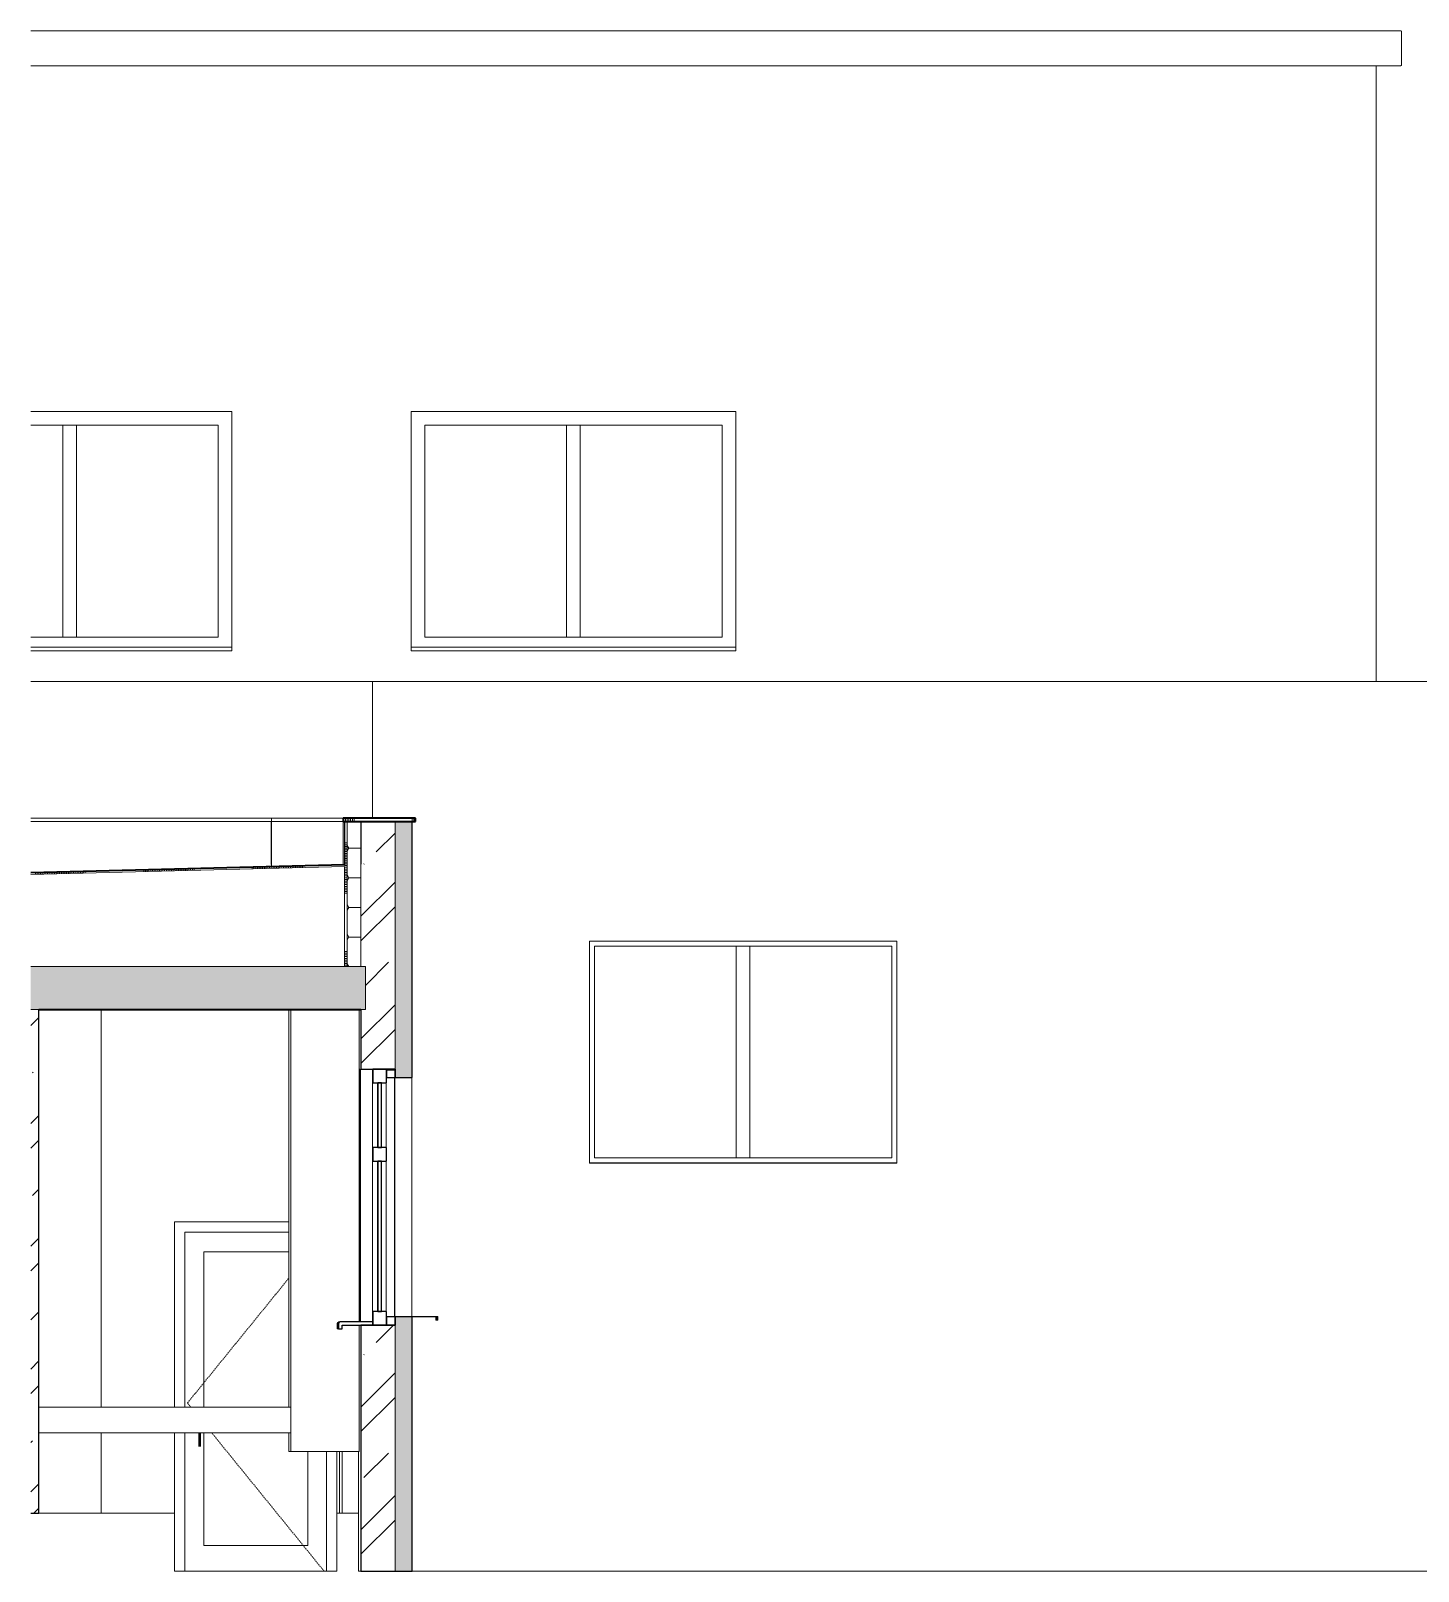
# Model space of a CAD drawing. Header units: millimetres. Extents: x -20192 to 462224, y -45352 to 20466.
# Drawn here: x 10163 to 18286, y 530 to 9550 of the extents above; entities that cross this region are included whole.
import ezdxf

# ---------------------------------------------------------------- set-up
doc = ezdxf.new("R2010")
doc.units = ezdxf.units.MM
doc.linetypes.add('Čárka', pattern=[6.35, 3.175, -3.175])
for name, color, linetype, lineweight in [('A-DOOR', 31, 'Continuous', 9), ('A-DOOR-FRAM', 31, 'Continuous', 9), ('A-FLOR', 192, 'Continuous', 9), ('A-GENM', 13, 'Continuous', 9), ('A-GLAZ', 151, 'Continuous', 9), ('A-ROOF', 132, 'Continuous', 9), ('A-ROOF-OTLN', 132, 'Continuous', 9), ('A-ROOF-PATT', 132, 'Continuous', 35), ('A-WALL', 113, 'Continuous', 9), ('A-WALL-PATT', 111, 'Continuous', 25), ('Q-SPCQ', 91, 'Continuous', 9), ('S-COLS', 52, 'Continuous', 9)]:
    doc.layers.add(name, color=color, linetype=linetype, lineweight=lineweight)
pattern_1 = [(45, (5575, -4e-10), (-359.21, 359.21), []), (45, (5718.66, -4e-10), (-359.21, 359.21), []), (45, (6006.03, -4e-10), (-215.526, 502.894), [203.2, -101.6, 3.353, -98.247])]

# ---------------------------------------------------------------- blocks, each defined once
blk = doc.blocks.new('Betonový čtvercový sloup - 400 x 400-2030943-VB4-S-Bourání')
at = {"layer": 'S-COLS'}
for p, q in [((77698.4, 3820), (77698.4, 1490)), ((77698.4, 1340), (77698.4, 1230)), ((77710.7, 1230), (77698.4, 1230))]:
    blk.add_line(p, q, dxfattribs=at)
blk = doc.blocks.new('OKNO_1k_nadsvetlik - OKNO_1k_nadsvetlik_1000 x 1500-1969491-VB4-S-Bourání')
at = {"layer": 'A-GLAZ'}
h = blk.add_hatch(dxfattribs=at)
h.set_pattern_fill('FP_13', color=256, style=0, pattern_type=2)
h.set_pattern_definition([(0, (71600, 0), (150, 86.6), [100, -200]), (60, (71700, 0), (0.0022, 173.2038), [100, -200]), (300, (71700, 0), (149.9978, -86.6038), [100, -200])])
h.paths.add_polyline_path([(78270.1, 1970), (78321.1, 1970), (78321.1, 2020), (78270.1, 2020)])
h.paths.add_polyline_path([(78270.1, 3420), (78321.1, 3420), (78321.1, 3470), (78270.1, 3470)])
for p, q in [((78187.9, 1990), (78187.9, 3470)), ((78188.1, 3390), (78190.1, 3390)), ((78188.1, 2050), (78188.1, 3390)), ((78218.1, 3390), (78218.1, 3010)), ((78268.1, 3390), (78268.1, 3010)), ((78319, 2022), (78319, 3420)), ((78188.1, 3010), (78190.1, 3010)), ((78188.1, 2930), (78188.1, 3010)), ((78190.1, 2930), (78188.1, 2930)), ((78218.1, 2930), (78218.1, 2050)), ((78268.1, 2930), (78268.1, 2050)), ((78190.1, 2050), (78188.1, 2050))]:
    blk.add_line(p, q, dxfattribs=at)
at = {"layer": 'A-GLAZ', "lineweight": 25}
for p, q in [((78270.1, 3470), (78190.1, 3470)), ((78190.1, 3470), (78190.1, 3390)), ((78270.1, 3470), (78270.1, 3420)), ((78321.1, 3470), (78270.1, 3470)), ((78270.1, 3390), (78270.1, 3470)), ((78321.1, 3420), (78321.1, 3470)), ((78190.1, 3390), (78270.1, 3390)), ((78220.1, 3390), (78220.1, 3010)), ((78240.1, 3390), (78220.1, 3390)), ((78240.1, 3010), (78240.1, 3390)), ((78270.1, 3420), (78321.1, 3420)), ((78270.1, 3010), (78190.1, 3010)), ((78190.1, 3010), (78190.1, 2930)), ((78220.1, 3010), (78240.1, 3010)), ((78270.1, 2930), (78270.1, 3010)), ((78190.1, 2930), (78270.1, 2930)), ((78220.1, 2930), (78220.1, 2050)), ((78240.1, 2930), (78220.1, 2930)), ((78240.1, 2050), (78240.1, 2930)), ((78270.1, 2050), (78190.1, 2050)), ((78190.1, 2050), (78190.1, 1970)), ((78220.1, 2050), (78240.1, 2050)), ((78270.1, 1970), (78270.1, 2050)), ((78270.1, 2020), (78270.1, 1970)), ((78321.1, 2020), (78270.1, 2020)), ((78321.1, 1970), (78321.1, 2020)), ((78190.1, 1970), (78270.1, 1970)), ((78270.1, 1970), (78321.1, 1970))]:
    blk.add_line(p, q, dxfattribs=at)
blk = doc.blocks.new('parapet s nosem_vnitní - parapet s nosem_vnitní-1280344-VB4-S-Bourání')
at = {"layer": 'A-GENM'}
for p, q in [((78000.1, 1990), (77997.9, 1990)), ((77987.9, 1950), (77987.9, 1980)), ((77987.9, 1950), (77990.1, 1950))]:
    blk.add_line(p, q, dxfattribs=at)
at = {"layer": 'A-GENM', "lineweight": 25}
for p, q in [((78190.1, 1990), (78000.1, 1990)), ((78190.1, 1970), (78190.1, 1990)), ((77990.1, 1980), (77990.1, 1950)), ((77990.1, 1950), (78010.1, 1950)), ((78010.1, 1970), (78190.1, 1970)), ((78010.1, 1950), (78010.1, 1970))]:
    blk.add_line(p, q, dxfattribs=at)
at = {"layer": 'A-GENM', "lineweight": 25, "flags": 128}
blk.add_lwpolyline([(78000.1, 1990), (77997.9, 1989.7), (77995.8, 1989), (77993.9, 1987.8), (77992.3, 1986.2), (77991.1, 1984.3), (77990.4, 1982.2), (77990.1, 1980)], dxfattribs=at)
at = {"layer": 'A-GENM'}
blk.add_ellipse((77997.9, 1980), major_axis=(0, 10), ratio=0.999995, start_param=0, end_param=1.570796, dxfattribs=at)
blk = doc.blocks.new('parapet_ext - parapet_ext-1802110-VB4-S-Bourání')
at = {"layer": 'Q-SPCQ'}
for p, q in [((78570.1, 2022), (78270.1, 2022)), ((78270.1, 2022), (78270.1, 2020)), ((78270.1, 2020), (78568.1, 2020)), ((78566, 2000), (78566, 2020)), ((78566, 2000), (78568.1, 2000)), ((78568.1, 2020), (78568.1, 2000)), ((78568.1, 2000), (78570.1, 2000)), ((78570.1, 2000), (78570.1, 2022))]:
    blk.add_line(p, q, dxfattribs=at)
blk = doc.blocks.new('parapet s nosem_vnitní - parapet s nosem_vnitní-V11-VB4-S-Bourání')
at = {"layer": 'A-GENM'}
for p, q in [((77994.7, 1990), (77991.5, 1990)), ((77991.5, 1990), (77994.7, 1990)), ((78000.1, 1990), (77994.7, 1990)), ((77981.5, 1950), (77981.5, 1980)), ((77981.5, 1950), (77984.7, 1950)), ((77984.7, 1980), (77984.7, 1950)), ((77984.7, 1950), (77987.9, 1950))]:
    blk.add_line(p, q, dxfattribs=at)
for centre in [(77991.5, 1980), (77994.7, 1980)]:
    blk.add_ellipse(centre, major_axis=(0, 10), ratio=0.999995, start_param=0, end_param=1.570796, dxfattribs=at)
blk = doc.blocks.new('parapet_ext - parapet_ext-V12-VB4-S-Bourání')
at = {"layer": 'Q-SPCQ'}
for p, q in [((78559.7, 2000), (78559.7, 2020)), ((78559.7, 2000), (78562.5, 2000)), ((78562.5, 2020), (78562.5, 2000)), ((78562.5, 2000), (78564.5, 2000)), ((78564.5, 2000), (78564.5, 2020))]:
    blk.add_line(p, q, dxfattribs=at)
blk = doc.blocks.new('OKNO_2k_ - OKNO_2k_1900x1400-1963756-VB4-S-Bourání')
at = {"layer": 'A-GLAZ'}
for p, q in [((76187.6, 7240), (77285.2, 7240)), ((76375.2, 6000), (76375.2, 7240)), ((76455.2, 7240), (76375.2, 7240)), ((76455.2, 6000), (76455.2, 7240)), ((77285.2, 7240), (77285.2, 6000)), ((77285.2, 6000), (76187.6, 6000)), ((76455.2, 6000), (76375.2, 6000))]:
    blk.add_line(p, q, dxfattribs=at)
blk = doc.blocks.new('parapet s nosem_vnitní - parapet s nosem_vnitní-1354054-VB4-S-Bourání')
at = {"layer": 'A-GENM'}
blk.add_line((77365.2, 5940), (76187.6, 5940), dxfattribs=at)
blk = doc.blocks.new('OKNO_2k_ - OKNO_2k_1900x1400-V15-VB4-S-Bourání')
at = {"layer": 'A-GLAZ'}
for p, q in [((78495.2, 6000), (78495.2, 7240)), ((78495.2, 7240), (80235.2, 7240)), ((79325.2, 6000), (79325.2, 7240)), ((79405.2, 7240), (79325.2, 7240)), ((79405.2, 6000), (79405.2, 7240)), ((80235.2, 7240), (80235.2, 6000)), ((80235.2, 6000), (78495.2, 6000)), ((79405.2, 6000), (79325.2, 6000))]:
    blk.add_line(p, q, dxfattribs=at)
blk = doc.blocks.new('parapet s nosem_vnitní - parapet s nosem_vnitní-V16-VB4-S-Bourání')
at = {"layer": 'A-GENM'}
blk.add_line((80315.2, 5940), (78415.2, 5940), dxfattribs=at)
blk = doc.blocks.new('OKNO_2k_ - OKNO_2k_1900x1400-1963744-VB4-S-Bourání')
at = {"layer": 'A-GLAZ'}
for p, q in [((79488.4, 2950), (79488.4, 4190)), ((79488.4, 4190), (81228.4, 4190)), ((80318.4, 2950), (80318.4, 4190)), ((80398.4, 4190), (80318.4, 4190)), ((80398.4, 4190), (80398.4, 2950)), ((81228.4, 4190), (81228.4, 2950)), ((81228.4, 2950), (79488.4, 2950)), ((80398.4, 2950), (80318.4, 2950))]:
    blk.add_line(p, q, dxfattribs=at)
blk = doc.blocks.new('parapet_ext - parapet_ext-1802132-VB4-S-Bourání')
at = {"layer": 'Q-SPCQ'}
blk.add_line((81258.4, 2922), (79458.4, 2922), dxfattribs=at)
blk = doc.blocks.new('DVERE_1k_oblozka - DD03_01_800x1970_koupelna-1930961-VB4-S-Bourání')
at = {"layer": 'A-DOOR'}
for p, q in [((77698.4, 2515), (77089.9, 2515)), ((77089.9, 2515), (77089.9, 1490)), ((77199.9, 1490), (77199.9, 2400)), ((77199.9, 2400), (77698.4, 2400)), ((77089.9, 1340), (77089.9, 530)), ((77199.9, 680), (77199.9, 1340)), ((77809.9, 1230), (77809.9, 680)), ((77919.9, 530), (77919.9, 1230)), ((77809.9, 680), (77199.9, 680)), ((77919.9, 530), (77089.9, 530))]:
    blk.add_line(p, q, dxfattribs=at)
at = {"layer": 'A-DOOR', "linetype": 'Čárka'}
for p, q in [((77104.9, 1515), (77698.4, 2245.8)), ((77125.2, 1490), (77104.9, 1515)), ((77904.9, 530), (77247, 1340))]:
    blk.add_line(p, q, dxfattribs=at)
at = {"layer": 'A-DOOR', "lineweight": 50}
blk.add_line((77174.9, 1340), (77174.9, 1260), dxfattribs=at)
at = {"layer": 'A-DOOR-FRAM'}
for p, q in [((77029.9, 2575), (77029.9, 1490)), ((77698.4, 2575), (77029.9, 2575)), ((77029.9, 1340), (77029.9, 530)), ((77979.9, 530), (77979.9, 1230)), ((77089.9, 530), (77029.9, 530)), ((77919.9, 530), (77979.9, 530))]:
    blk.add_line(p, q, dxfattribs=at)
blk = doc.blocks.new('DVERE_1k_oblozka - DD03_01_800x1970_koupelna-2058714-VB4-S-Bourání')
at = {"layer": 'A-DOOR-FRAM'}
for p in [(77995.7, 1230), (78010.7, 870)]:
    blk.add_line(p, (77995.7, 870), dxfattribs=at)

msp = doc.modelspace()

# ---------------------------------------------------------------- hatches: boundary and pattern name
at = {"layer": 'A-ROOF-PATT', "lineweight": 9}
h = msp.add_hatch(dxfattribs=at)
h.set_pattern_fill('FP_21', color=41, angle=-180, style=0, pattern_type=2)
h.set_pattern_definition([(270, (7950.1, 4940), (1270, 8e-14), []), (270, (7960.3, 4940), (1270, 8e-14), []), (270, (7970.4, 4940), (1270, 8e-14), []), (270, (7980.6, 4940), (1270, 8e-14), []), (270, (7990.8, 4940), (1270, 8e-14), []), (270, (8000.9, 4940), (1270, 8e-14), []), (270, (8011.1, 4940), (1270, 8e-14), []), (270, (8021.2, 4940), (1270, 8e-14), []), (270, (8031.4, 4940), (1270, 8e-14), []), (270, (8041.6, 4940), (1270, 8e-14), []), (270, (8051.7, 4940), (1270, 8e-14), []), (270, (8061.9, 4940), (1270, 8e-14), []), (270, (8072, 4940), (1270, 8e-14), []), (270, (8082.2, 4940), (1270, 8e-14), []), (270, (8092.4, 4940), (1270, 8e-14), []), (270, (8102.5, 4940), (1270, 8e-14), []), (270, (8112.7, 4940), (1270, 8e-14), []), (270, (8122.8, 4940), (1270, 8e-14), []), (270, (8133, 4940), (1270, 8e-14), []), (270, (8143.2, 4940), (1270, 8e-14), []), (270, (8153.3, 4940), (1270, 8e-14), []), (270, (8163.5, 4940), (1270, 8e-14), []), (270, (8173.6, 4940), (1270, 8e-14), []), (270, (8183.8, 4940), (1270, 8e-14), []), (270, (8194, 4940), (1270, 8e-14), []), (270, (8204.1, 4940), (1270, 8e-14), []), (270, (8214.3, 4940), (1270, 8e-14), []), (270, (8224.4, 4940), (1270, 8e-14), []), (270, (8234.6, 4940), (1270, 8e-14), []), (270, (8244.8, 4940), (1270, 8e-14), []), (270, (8585.1, 4940), (1270, 8e-14), []), (270, (8595.3, 4940), (1270, 8e-14), []), (270, (8605.4, 4940), (1270, 8e-14), []), (270, (8615.6, 4940), (1270, 8e-14), []), (270, (8625.8, 4940), (1270, 8e-14), []), (270, (8635.9, 4940), (1270, 8e-14), []), (270, (8646.1, 4940), (1270, 8e-14), []), (270, (8656.2, 4940), (1270, 8e-14), []), (270, (8666.4, 4940), (1270, 8e-14), []), (270, (8676.6, 4940), (1270, 8e-14), []), (270, (8686.7, 4940), (1270, 8e-14), []), (270, (8696.9, 4940), (1270, 8e-14), []), (270, (8707, 4940), (1270, 8e-14), []), (270, (8717.2, 4940), (1270, 8e-14), []), (270, (8727.4, 4940), (1270, 8e-14), []), (270, (8737.5, 4940), (1270, 8e-14), []), (270, (8747.7, 4940), (1270, 8e-14), []), (270, (8757.8, 4940), (1270, 8e-14), []), (270, (8768, 4940), (1270, 8e-14), []), (270, (8778.2, 4940), (1270, 8e-14), []), (270, (8788.3, 4940), (1270, 8e-14), []), (270, (8798.5, 4940), (1270, 8e-14), []), (270, (8808.6, 4940), (1270, 8e-14), []), (270, (8818.8, 4940), (1270, 8e-14), []), (270, (8829, 4940), (1270, 8e-14), []), (270, (8839.1, 4940), (1270, 8e-14), []), (270, (8849.3, 4940), (1270, 8e-14), []), (270, (8859.4, 4940), (1270, 8e-14), []), (270, (8869.6, 4940), (1270, 8e-14), []), (270, (8879.8, 4940), (1270, 8e-14), [])])
h.paths.add_polyline_path([(12416, 4920), (12416, 4940), (11990.9, 4940), (11990.9, 4920), (12275.9, 4920)])
h = msp.add_hatch(dxfattribs=at)
h.set_pattern_fill('FP_19', color=256, angle=-180, style=0, pattern_type=2)
h.set_pattern_definition([(271.46, (10188.2, 4620.8), (1269.6, 32.3), []), (271.46, (10198.4, 4621), (1269.6, 32.3), []), (271.46, (10208.6, 4621.3), (1269.6, 32.3), []), (271.46, (10218.7, 4621.6), (1269.6, 32.3), []), (271.46, (10228.9, 4621.8), (1269.6, 32.3), []), (271.46, (10239, 4622.1), (1269.6, 32.3), []), (271.46, (10249.2, 4622.3), (1269.6, 32.3), []), (271.46, (10259.3, 4622.6), (1269.6, 32.3), []), (271.46, (10269.5, 4622.8), (1269.6, 32.3), []), (271.46, (10279.7, 4623.1), (1269.6, 32.3), []), (271.46, (10289.8, 4623.4), (1269.6, 32.3), []), (271.46, (10300, 4623.6), (1269.6, 32.3), []), (271.46, (10310.1, 4623.9), (1269.6, 32.3), []), (271.46, (10320.3, 4624.1), (1269.6, 32.3), []), (271.46, (10330.4, 4624.4), (1269.6, 32.3), []), (271.46, (10340.6, 4624.7), (1269.6, 32.3), []), (271.46, (10350.8, 4624.9), (1269.6, 32.3), []), (271.46, (10360.9, 4625.2), (1269.6, 32.3), []), (271.46, (10371.1, 4625.4), (1269.6, 32.3), []), (271.46, (10381.2, 4625.7), (1269.6, 32.3), []), (271.46, (10391.4, 4626), (1269.6, 32.3), []), (271.46, (10401.5, 4626.2), (1269.6, 32.3), []), (271.46, (10411.7, 4626.5), (1269.6, 32.3), []), (271.46, (10421.9, 4626.7), (1269.6, 32.3), []), (271.46, (10432, 4627), (1269.6, 32.3), []), (271.46, (10442.2, 4627.2), (1269.6, 32.3), []), (271.46, (10452.3, 4627.5), (1269.6, 32.3), []), (271.46, (10462.5, 4627.8), (1269.6, 32.3), []), (271.46, (10472.6, 4628), (1269.6, 32.3), []), (271.46, (10482.8, 4628.3), (1269.6, 32.3), []), (271.46, (10823, 4637), (1269.6, 32.3), []), (271.46, (10833.2, 4637.2), (1269.6, 32.3), []), (271.46, (10843.4, 4637.5), (1269.6, 32.3), []), (271.46, (10853.5, 4637.7), (1269.6, 32.3), []), (271.46, (10863.7, 4638), (1269.6, 32.3), []), (271.46, (10873.8, 4638.2), (1269.6, 32.3), []), (271.46, (10884, 4638.5), (1269.6, 32.3), []), (271.46, (10894.1, 4638.8), (1269.6, 32.3), []), (271.46, (10904.3, 4639), (1269.6, 32.3), []), (271.46, (10914.5, 4639.3), (1269.6, 32.3), []), (271.46, (10924.6, 4639.5), (1269.6, 32.3), []), (271.46, (10934.8, 4639.8), (1269.6, 32.3), []), (271.46, (10944.9, 4640), (1269.6, 32.3), []), (271.46, (10955.1, 4640.3), (1269.6, 32.3), []), (271.46, (10965.2, 4640.6), (1269.6, 32.3), []), (271.46, (10975.4, 4640.8), (1269.6, 32.3), []), (271.46, (10985.6, 4641.1), (1269.6, 32.3), []), (271.46, (10995.7, 4641.3), (1269.6, 32.3), []), (271.46, (11005.9, 4641.6), (1269.6, 32.3), []), (271.46, (11016, 4641.9), (1269.6, 32.3), []), (271.46, (11026.2, 4642.1), (1269.6, 32.3), []), (271.46, (11036.3, 4642.4), (1269.6, 32.3), []), (271.46, (11046.5, 4642.6), (1269.6, 32.3), []), (271.46, (11056.6, 4642.9), (1269.6, 32.3), []), (271.46, (11066.8, 4643.1), (1269.6, 32.3), []), (271.46, (11077, 4643.4), (1269.6, 32.3), []), (271.46, (11087.1, 4643.7), (1269.6, 32.3), []), (271.46, (11097.3, 4643.9), (1269.6, 32.3), []), (271.46, (11107.4, 4644.2), (1269.6, 32.3), []), (271.46, (11117.6, 4644.4), (1269.6, 32.3), [])])
h.paths.add_polyline_path([(10162.5, 4610.1), (12000.1, 4656.9), (12000.1, 4666.9), (10162.5, 4619.9)])
at = {"layer": 'A-ROOF-PATT'}
msp.add_hatch(color=256, dxfattribs=at).paths.add_polyline_path([(12095.1, 3820), (12121.5, 3820), (12121.5, 4070), (10162.5, 4070), (10162.5, 3820), (11853.2, 3820)])
at = {"layer": 'A-WALL-PATT', "lineweight": 9}
h = msp.add_hatch(dxfattribs=at)
h.set_pattern_fill('FP_20', color=256, angle=-180, style=0, pattern_type=2)
h.set_pattern_definition([(360, (12000.1, 3863.7), (2e-12, 1270), []), (360, (12000.1, 3873.9), (2e-12, 1270), []), (360, (12000.1, 3884), (2e-12, 1270), []), (360, (12000.1, 3894.2), (2e-12, 1270), []), (360, (12000.1, 3904.3), (2e-12, 1270), []), (360, (12000.1, 3914.5), (2e-12, 1270), []), (360, (12000.1, 3924.7), (2e-12, 1270), []), (360, (12000.1, 3934.8), (2e-12, 1270), []), (360, (12000.1, 3945), (2e-12, 1270), []), (360, (12000.1, 3955.1), (2e-12, 1270), []), (360, (12000.1, 3965.3), (2e-12, 1270), []), (360, (12000.1, 3975.5), (2e-12, 1270), []), (360, (12000.1, 3985.6), (2e-12, 1270), []), (360, (12000.1, 3995.8), (2e-12, 1270), []), (360, (12000.1, 4005.9), (2e-12, 1270), []), (360, (12000.1, 4016.1), (2e-12, 1270), []), (360, (12000.1, 4026.3), (2e-12, 1270), []), (360, (12000.1, 4036.4), (2e-12, 1270), []), (360, (12000.1, 4046.6), (2e-12, 1270), []), (360, (12000.1, 4056.7), (2e-12, 1270), []), (360, (12000.1, 4066.9), (2e-12, 1270), []), (360, (12000.1, 4077), (2e-12, 1270), []), (360, (12000.1, 4087.2), (2e-12, 1270), []), (360, (12000.1, 4097.4), (2e-12, 1270), []), (360, (12000.1, 4107.5), (2e-12, 1270), []), (360, (12000.1, 4117.7), (2e-12, 1270), []), (360, (12000.1, 4127.9), (2e-12, 1270), []), (360, (12000.1, 4138), (2e-12, 1270), []), (360, (12000.1, 4148.2), (2e-12, 1270), []), (360, (12000.1, 4158.3), (2e-12, 1270), []), (360, (12000.1, 4498.7), (2e-12, 1270), []), (360, (12000.1, 4508.9), (2e-12, 1270), []), (360, (12000.1, 4519), (2e-12, 1270), []), (360, (12000.1, 4529.2), (2e-12, 1270), []), (360, (12000.1, 4539.3), (2e-12, 1270), []), (360, (12000.1, 4549.5), (2e-12, 1270), []), (360, (12000.1, 4559.7), (2e-12, 1270), []), (360, (12000.1, 4569.8), (2e-12, 1270), []), (360, (12000.1, 4580), (2e-12, 1270), []), (360, (12000.1, 4590.1), (2e-12, 1270), []), (360, (12000.1, 4600.3), (2e-12, 1270), []), (360, (12000.1, 4610.5), (2e-12, 1270), []), (360, (12000.1, 4620.6), (2e-12, 1270), []), (360, (12000.1, 4630.8), (2e-12, 1270), []), (360, (12000.1, 4640.9), (2e-12, 1270), []), (360, (12000.1, 4651.1), (2e-12, 1270), []), (360, (12000.1, 4661.3), (2e-12, 1270), []), (360, (12000.1, 4671.4), (2e-12, 1270), []), (360, (12000.1, 4681.6), (2e-12, 1270), []), (360, (12000.1, 4691.7), (2e-12, 1270), []), (360, (12000.1, 4701.9), (2e-12, 1270), []), (360, (12000.1, 4712), (2e-12, 1270), []), (360, (12000.1, 4722.2), (2e-12, 1270), []), (360, (12000.1, 4732.4), (2e-12, 1270), []), (360, (12000.1, 4742.5), (2e-12, 1270), []), (360, (12000.1, 4752.7), (2e-12, 1270), []), (360, (12000.1, 4762.9), (2e-12, 1270), []), (360, (12000.1, 4773), (2e-12, 1270), []), (360, (12000.1, 4783.2), (2e-12, 1270), []), (360, (12000.1, 4793.3), (2e-12, 1270), [])])
h.paths.add_polyline_path([(12015.1, 4070), (12015.1, 4920), (12000.1, 4920), (12000.1, 4070)])
h = msp.add_hatch(dxfattribs=at)
h.set_pattern_fill('FP_13', color=256, style=0, pattern_type=2)
h.set_pattern_definition([(0, (5574.98, 0), (150, 86.6), [100, -200]), (60, (5674.98, 0), (0.0022, 173.2038), [100, -200]), (300, (5674.98, 0), (149.9978, -86.6038), [100, -200])])
h.paths.add_polyline_path([(12095.1, 4070), (12095.1, 4920), (12015.1, 4920), (12015.1, 4070), (12064.6, 4070)])
h = msp.add_hatch(dxfattribs=at)
h.set_pattern_fill('FP_12', color=256, angle=135, style=0, pattern_type=2)
h.set_pattern_definition(pattern_1)
h.paths.add_polyline_path([(12095.1, 530), (12295.1, 530), (12295.1, 1970), (12095.1, 1970), (12095.1, 736.8)])
h.paths.add_polyline_path([(12121.5, 3470), (12295.1, 3470), (12295.1, 4920), (12095.1, 4920), (12095.1, 4070), (12121.5, 4070), (12121.5, 3820), (12095.1, 3820), (12095.1, 3470)])
h = msp.add_hatch(color=41, dxfattribs=at)
h.paths.add_polyline_path([(12395.2, 530), (12395.2, 2020), (12295.2, 2020), (12295.2, 530)])
h.paths.add_polyline_path([(12295.2, 3420), (12395.2, 3420), (12395.2, 4920), (12295.2, 4920), (12295.2, 3470)])
h = msp.add_hatch(dxfattribs=at)
h.set_pattern_fill('FP_12', color=256, angle=135, style=0, pattern_type=2)
h.set_pattern_definition(pattern_1)
h.paths.add_polyline_path([(10209.6, 870), (10209.6, 3820), (10162.5, 3820), (10162.5, 870)])

# ---------------------------------------------------------------- linework, layer by layer
at = {"layer": 'A-FLOR'}
for p, q in [((10209.6, 1490), (11685.7, 1490)), ((11685.7, 1340), (10209.6, 1340))]:
    msp.add_line(p, q, dxfattribs=at)
at = {"layer": 'A-ROOF', "color": 41}
for p, q in [((10162.5, 4940), (11990.9, 4940)), ((11571, 4940), (11571, 4920))]:
    msp.add_line(p, q, dxfattribs=at)
at = {"layer": 'A-ROOF', "color": 40, "lineweight": 35}
for p, q in [((12416, 4940), (11990.9, 4940)), ((11990.9, 4940), (11990.9, 4920)), ((11990.9, 4920), (12416, 4920)), ((12416, 4920), (12416, 4940))]:
    msp.add_line(p, q, dxfattribs=at)
at = {"layer": 'A-ROOF', "lineweight": 35}
for p, q in [((12000.1, 4666.9), (10162.5, 4620.1)), ((10209.6, 3820), (12095.1, 3820))]:
    msp.add_line(p, q, dxfattribs=at)
at = {"layer": 'A-ROOF'}
for p, q in [((12000.1, 4656.9), (10162.5, 4610.1)), ((12000.1, 4070), (12000.1, 4656.9)), ((10162.5, 4070), (12000.1, 4070))]:
    msp.add_line(p, q, dxfattribs=at)
at = {"layer": 'A-ROOF-OTLN'}
for p, q in [((18183.5, 9549.8), (10162.5, 9549.8)), ((18189.5, 9351.6), (18189.5, 9543.8)), ((10162.5, 9345.6), (18183.5, 9345.6))]:
    msp.add_line(p, q, dxfattribs=at)
for points, knots in [([(18189.5, 9543.8), (18189.5, 9544.4), (18189.4, 9545.2), (18189.1, 9546.1), (18188.7, 9546.9), (18188.4, 9547.4), (18188, 9547.8), (18187.7, 9548.2), (18187.2, 9548.6), (18186.6, 9549), (18186.2, 9549.2), (18185.8, 9549.4), (18185.4, 9549.5), (18185.1, 9549.6), (18184.7, 9549.7), (18184.3, 9549.8), (18183.9, 9549.8), (18183.6, 9549.8), (18183.5, 9549.8)], [0, 0, 0, 0, 0.125, 0.1875, 0.25, 0.3125, 0.34375, 0.375, 0.4375, 0.5, 0.53125, 0.5625, 0.59375, 0.625, 0.65625, 0.6875, 0.71875, 0.75, 0.75, 0.75, 0.75]), ([(18183.5, 9345.6), (18183.6, 9345.6), (18183.9, 9345.6), (18184.3, 9345.7), (18184.7, 9345.7), (18185.1, 9345.8), (18185.4, 9345.9), (18185.8, 9346.1), (18186.2, 9346.2), (18186.5, 9346.4), (18186.8, 9346.6), (18187.3, 9346.9), (18187.7, 9347.3), (18188, 9347.7), (18188.4, 9348.1), (18188.7, 9348.6), (18189.1, 9349.3), (18189.4, 9350.3), (18189.5, 9351.1), (18189.5, 9351.6)], [0.3333333, 0.3333333, 0.3333333, 0.3333333, 0.3611111, 0.3888889, 0.4166667, 0.4444444, 0.4722222, 0.5, 0.5277778, 0.5555556, 0.5833333, 0.6111111, 0.6666667, 0.6944444, 0.7222222, 0.7777778, 0.8333333, 0.8888889, 1, 1, 1, 1])]:
    msp.add_open_spline(points, degree=3, knots=knots, dxfattribs=at)
at = {"layer": 'A-WALL'}
for p, q in [((18039.5, 5740), (18039.5, 9345.8)), ((10162.5, 7320), (11340.2, 7320)), ((11340.2, 7320), (11340.2, 5920)), ((12390.2, 7320), (14290.2, 7320)), ((12390.2, 5920), (12390.2, 7320)), ((14290.2, 7320), (14290.2, 5920)), ((11340.2, 5920), (10162.5, 5920)), ((14290.2, 5920), (12390.2, 5920)), ((12164.2, 5740), (10162.5, 5740)), ((18383.4, 5740), (12164.2, 5740)), ((12164.2, 5740), (12164.2, 4940)), ((12164.2, 4940), (12164.2, 5740)), ((11990.9, 4920), (10162.5, 4920)), ((11569.3, 4668.6), (11569.3, 4920)), ((11571, 4920), (11571, 4663.1)), ((11990.9, 4666.7), (11990.9, 4920)), ((12015.1, 4070), (12015.1, 4920)), ((12295.1, 3470), (12295.1, 4920)), ((12095.1, 4669.3), (12095.1, 4070)), ((13433.4, 2920), (13433.4, 4220)), ((13433.4, 4220), (15233.4, 4220)), ((15233.4, 4220), (15233.4, 2920)), ((12000.1, 4070), (12121.5, 4070)), ((12121.5, 4070), (12121.5, 3820)), ((10209.6, 3820), (10162.5, 3820)), ((10573.8, 1490), (10573.8, 3820)), ((11685.7, 1230), (11685.7, 3820)), ((12085.7, 1990), (12085.7, 3820)), ((12121.5, 3820), (12095.1, 3820)), ((12086.5, 3470), (12089.7, 3470)), ((12086.5, 1990), (12086.5, 3470)), ((12089.7, 3470), (12089.7, 1990)), ((12092.9, 3470), (12095.1, 3470)), ((12092.9, 1990), (12092.9, 3470)), ((15233.4, 2920), (13433.4, 2920)), ((12085.7, 1230), (12085.7, 1970)), ((12295.1, 530), (12295.1, 1970)), ((10573.8, 870), (10573.8, 1340)), ((12085.7, 1230), (11685.7, 1230)), ((11969.8, 1230), (11969.8, 870)), ((11985.7, 870), (11985.7, 1230)), ((12082.2, 1230), (12082.2, 530)), ((10209.6, 870), (11004.8, 870)), ((11954.8, 870), (11969.8, 870)), ((12082.2, 870), (11985.7, 870)), ((12082.2, 530), (12095.1, 530)), ((12395.2, 530), (18383.4, 530))]:
    msp.add_line(p, q, dxfattribs=at)
at = {"layer": 'A-WALL', "lineweight": 25}
for p, q in [((12000.1, 4920), (12000.1, 4666.9)), ((12095.1, 4920), (12095.1, 4669.3)), ((10209.6, 870), (10209.6, 3820)), ((12095.1, 3820), (12095.1, 3470)), ((12095.1, 3470), (12295.1, 3470)), ((12295.1, 1970), (12095.1, 1970)), ((12095.1, 1970), (12095.1, 530)), ((10162.5, 870), (10209.6, 870)), ((12095.1, 530), (12295.1, 530))]:
    msp.add_line(p, q, dxfattribs=at)
at = {"layer": 'A-WALL', "color": 50}
for p, q in [((12295.2, 4920), (12295.2, 3470)), ((12295.2, 1970), (12295.2, 530))]:
    msp.add_line(p, q, dxfattribs=at)
at = {"layer": 'A-WALL', "color": 2, "lineweight": 25}
for p, q in [((12395.2, 3420), (12395.2, 4920)), ((12295.2, 3470), (12295.2, 3420)), ((12295.2, 3420), (12395.2, 3420)), ((12395.2, 2020), (12295.2, 2020)), ((12295.2, 2020), (12295.2, 1970)), ((12395.2, 530), (12395.2, 2020)), ((12295.2, 530), (12395.2, 530))]:
    msp.add_line(p, q, dxfattribs=at)
at = {"layer": 'A-WALL', "color": 41}
for p, q in [((12293.1, 2022), (12293.1, 3420)), ((12393.1, 3420), (12393.1, 2022))]:
    msp.add_line(p, q, dxfattribs=at)

# ---------------------------------------------------------------- block references
at = {"layer": 'A-DOOR', "linetype": 'Čárka'}
msp.add_blockref('DVERE_1k_oblozka - DD03_01_800x1970_koupelna-1930961-VB4-S-Bourání', (-66025, 0), dxfattribs=at)
at = {"layer": 'A-DOOR-FRAM', "lineweight": 18}
msp.add_blockref('DVERE_1k_oblozka - DD03_01_800x1970_koupelna-2058714-VB4-S-Bourání', (-66025, 0), dxfattribs=at)
at = {"layer": 'A-GENM'}
for name in ['parapet s nosem_vnitní - parapet s nosem_vnitní-1354054-VB4-S-Bourání', 'parapet s nosem_vnitní - parapet s nosem_vnitní-V16-VB4-S-Bourání', 'parapet s nosem_vnitní - parapet s nosem_vnitní-V11-VB4-S-Bourání', 'parapet s nosem_vnitní - parapet s nosem_vnitní-1280344-VB4-S-Bourání']:
    msp.add_blockref(name, (-66025, 0), dxfattribs=at)
at = {"layer": 'A-GLAZ'}
for name in ['OKNO_2k_ - OKNO_2k_1900x1400-1963756-VB4-S-Bourání', 'OKNO_2k_ - OKNO_2k_1900x1400-V15-VB4-S-Bourání', 'OKNO_2k_ - OKNO_2k_1900x1400-1963744-VB4-S-Bourání', 'OKNO_1k_nadsvetlik - OKNO_1k_nadsvetlik_1000 x 1500-1969491-VB4-S-Bourání']:
    msp.add_blockref(name, (-66025, 0), dxfattribs=at)
at = {"layer": 'Q-SPCQ'}
for name in ['parapet_ext - parapet_ext-1802132-VB4-S-Bourání', 'parapet_ext - parapet_ext-1802110-VB4-S-Bourání', 'parapet_ext - parapet_ext-V12-VB4-S-Bourání']:
    msp.add_blockref(name, (-66025, 0), dxfattribs=at)
at = {"layer": 'S-COLS'}
msp.add_blockref('Betonový čtvercový sloup - 400 x 400-2030943-VB4-S-Bourání', (-66025, 0), dxfattribs=at)

doc.saveas('drawing.dxf')
